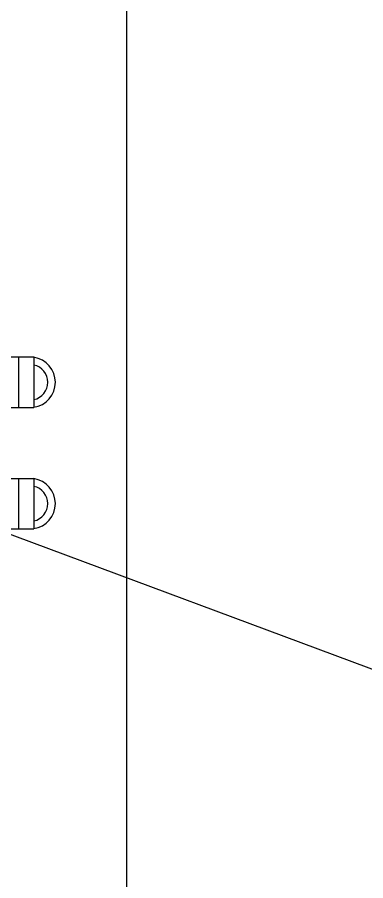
# Model space of a CAD drawing. Header units: millimetres. Extents: x 0 to 841, y 0 to 594.
# Drawn here: x 368.23 to 375.12, y 381.96 to 399.03 of the extents above; entities that cross this region are included whole.
import ezdxf

# ---------------------------------------------------------------- set-up
doc = ezdxf.new("R2010")
doc.units = ezdxf.units.MM
doc.header["$LTSCALE"] = 46.255
doc.layers.get('0').update_dxf_attribs({"linetype": 'CONTINUOUS'})
doc.layers.add('ASSEM_MEM', color=7, linetype='CONTINUOUS')
doc.layers.add('DETAIL', color=7, linetype='CONTINUOUS')
doc.styles.get("Standard").update_dxf_attribs({"font": 'txt', "width": 0.8})
doc.dimstyles.get("Standard").update_dxf_attribs({"dimtxt": 3, "dimasz": 2.1, "dimexe": 2, "dimexo": 1, "dimtad": 1, "dimzin": 0, "dimdsep": 46, "dimtxsty": 'STANDARD', "dimblk": '_FILLED', "dimblk1": '_FILLED', "dimblk2": '_FILLED', "dimcen": 0.09, "dimazin": 0, "dimtol": 1, "dimtp": 0.01, "dimtm": 0.01, "dimtfac": 1, "dimtofl": 0, "dimtmove": 0, "dimatfit": 3, "dimldrblk": '_FILLED', "dimfxl": 1, "dimtolj": 1, "dimtzin": 0, "dimarcsym": 0})

# ---------------------------------------------------------------- blocks, each defined once
blk = doc.blocks.new('_FILLED')
at = {"color": 0, "linetype": 'BYBLOCK'}
blk.add_solid([(0, 0), (-1, 0.1667), (-1, -0.1667)], dxfattribs=at)

msp = doc.modelspace()

# ---------------------------------------------------------------- linework, layer by layer
at = {"layer": 'ASSEM_MEM', "color": 3, "linetype": 'CONTINUOUS'}
msp.add_line((370.39, 352.925), (370.39, 520.925), dxfattribs=at)
at = {"layer": 'ASSEM_MEM', "color": 7, "linetype": 'CONTINUOUS'}
for p, q in [((368.555, 392.315), (366.925, 392.315)), ((368.255, 391.315), (368.255, 392.315)), ((368.555, 392.315), (368.555, 391.315)), ((366.925, 391.315), (368.555, 391.315)), ((366.925, 389.915), (368.555, 389.915)), ((368.255, 388.915), (368.255, 389.915)), ((368.555, 389.915), (368.555, 388.915)), ((366.925, 388.915), (368.555, 388.915))]:
    msp.add_line(p, q, dxfattribs=at)
for centre, radius, start, end in [((368.48, 391.815), 0.5, 278.6287, 81.3713), ((368.48, 391.815), 0.35, 282.3751, 77.6249), ((368.48, 389.415), 0.5, 278.6287, 81.3713), ((368.48, 389.415), 0.35, 282.3751, 77.6249)]:
    msp.add_arc(centre, radius, start, end, dxfattribs=at)

# ---------------------------------------------------------------- leaders
at = {"layer": 'DETAIL', "color": 7, "linetype": 'CONTINUOUS'}
for points in [[(351.19, 394.425), (358.375, 348.257), (374.621, 338.716)], [(363.558, 390.499), (387.205, 381.683)]]:
    msp.add_leader(points, dimstyle='STANDARD', override={"dimtad": 0}, dxfattribs=at)

doc.saveas('drawing.dxf')
